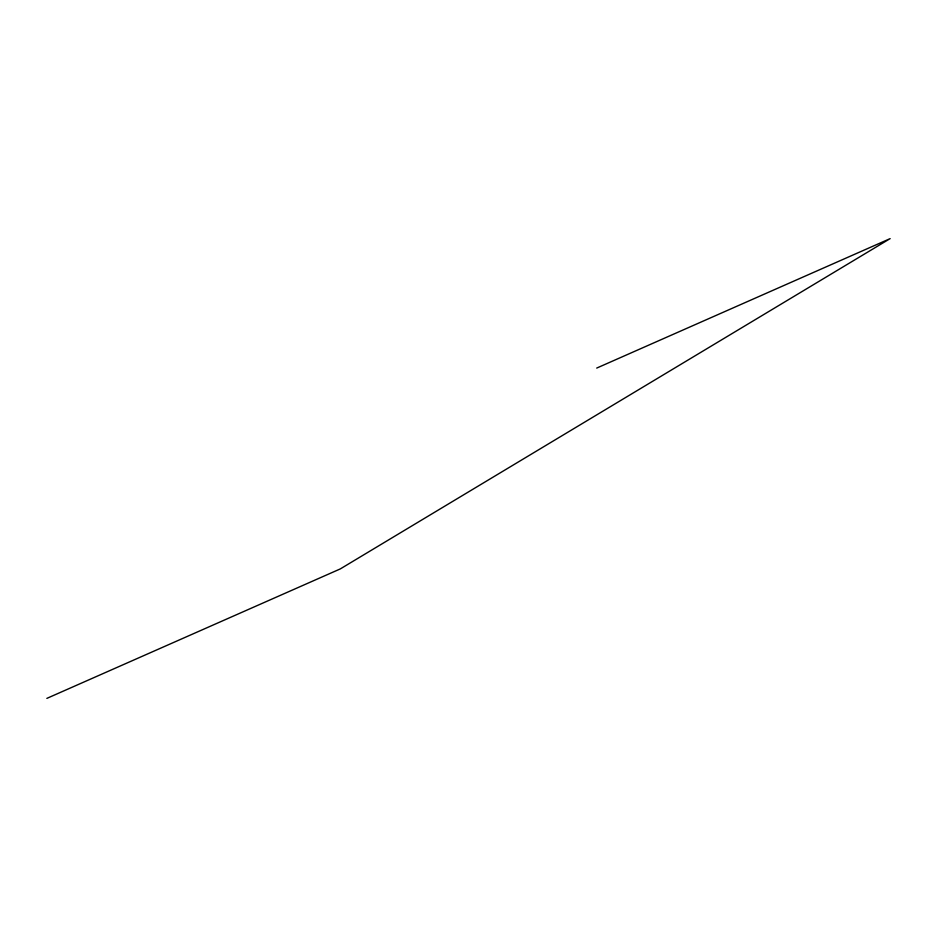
<?xml version="1.0" encoding="UTF-8"?>
<svg xmlns="http://www.w3.org/2000/svg" width="937" height="937" viewBox="0 0 937 937"><rect width="100%" height="100%" fill="white"/><g stroke="black" fill="none" stroke-linecap="round" stroke-linejoin="round"><path stroke-width="1.41" d="M596.717 368.077L890.15 238.619L340.283 568.923L46.85 698.381"/></g></svg>
